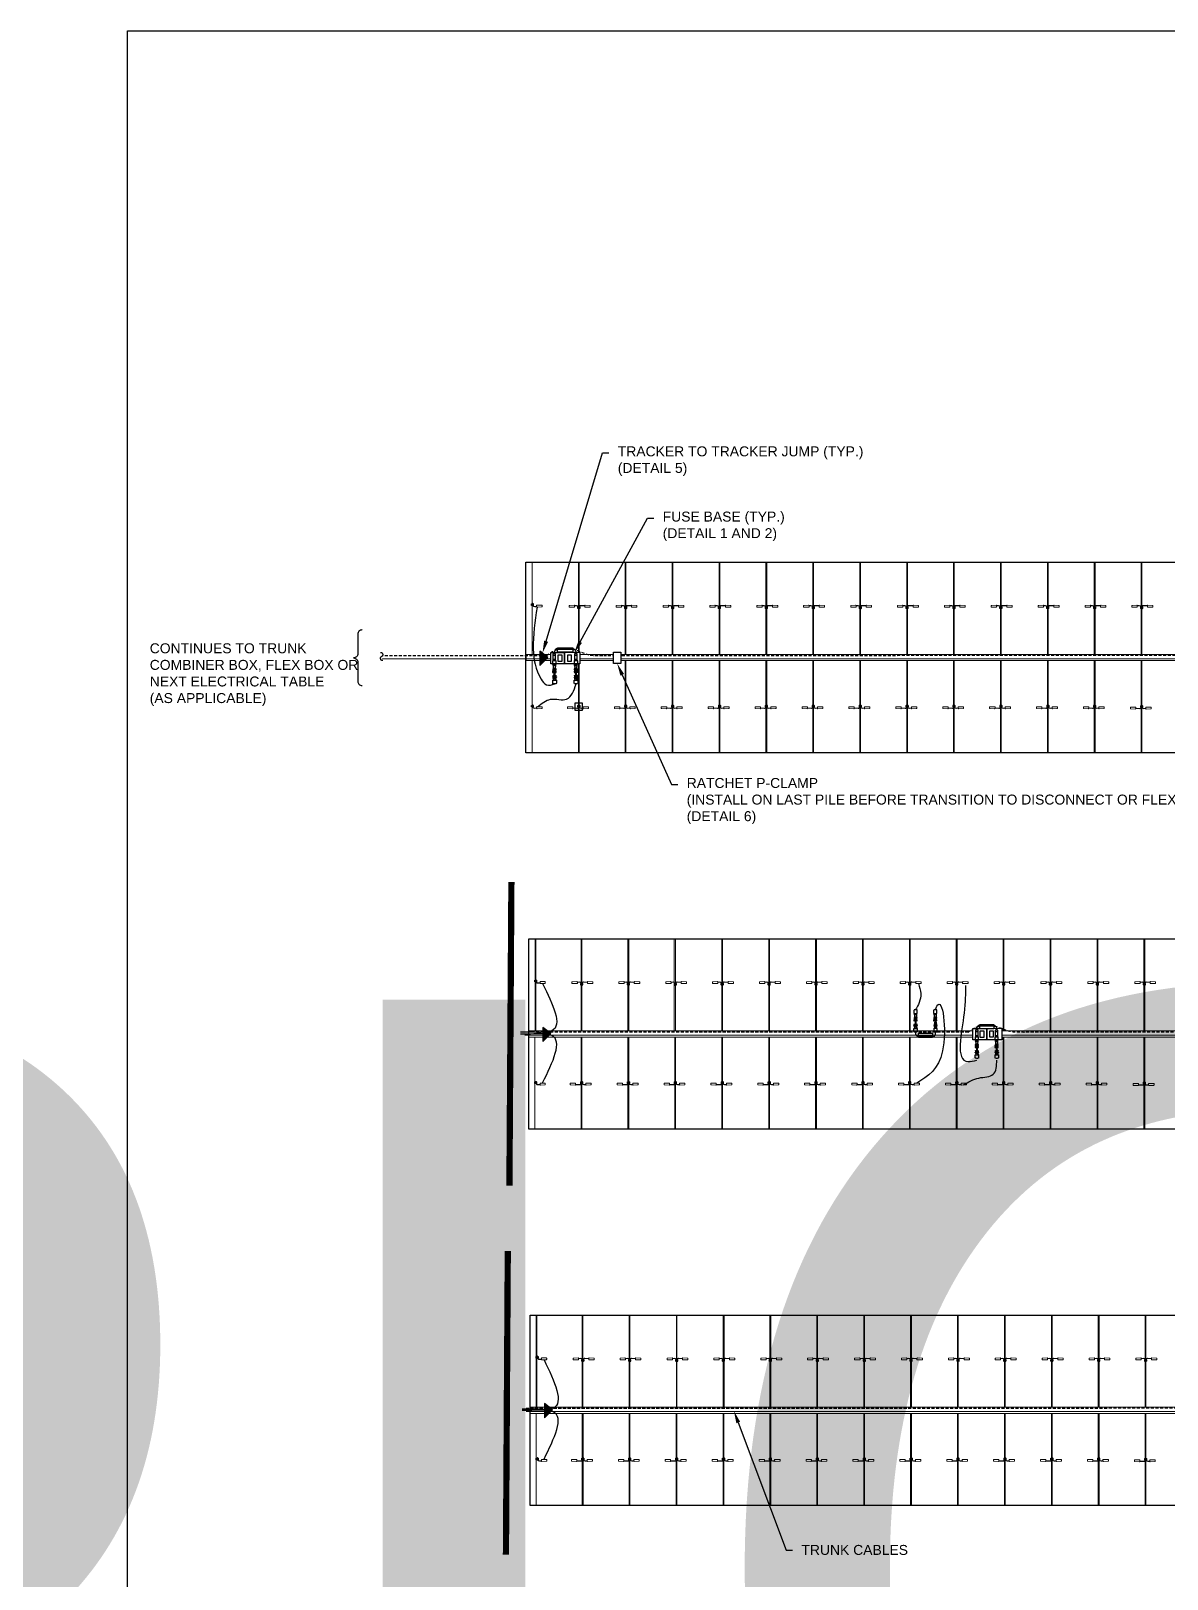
# Model space of a CAD drawing. Header units: feet. Extents: x -327 to 55127, y -297 to 4121.
# Drawn here: x 1.4 to 92.7, y 70.6 to 194.9 of the extents above; entities that cross this region are included whole.
import ezdxf
from ezdxf import colors
from ezdxf.entities.mleader import LeaderData, LeaderLine
from ezdxf.enums import TextEntityAlignment as Align
from ezdxf.math import Vec2, Vec3

# ---------------------------------------------------------------- set-up
doc = ezdxf.new("R2018")
doc.units = ezdxf.units.FT
doc.header["$MEASUREMENT"] = 0
doc.set_wipeout_variables(frame=1)
for name, pattern in [('ACAD-x100644055pbs01-civil$0${ Chain Double-Dash }', [0]), ('HIDDEN', [0.375, 0.25, -0.125]), ('PHANTOM', [2.5, 1.25, -0.25, 0.25, -0.25, 0.25, -0.25])]:
    doc.linetypes.add(name, pattern=pattern)
for name, color, linetype in [('@2x40.5 Tracker LR5', 5, 'Continuous'), ('E-CABL-HARN', 6, 'HIDDEN'), ('E-CABL-HARN-NEG', 3, 'Continuous'), ('E-EQPM-HRDW', 16, 'Continuous'), ('E-HARN-COMP', 8, 'Continuous'), ('E-TRNK-CABL-NEG', 6, 'HIDDEN'), ('E-TRUNK-CABLE-POS', 6, 'HIDDEN'), ('G-ANNO-TEXT', 1, 'Continuous'), ('G-MATC-LINE', 6, 'PHANTOM'), ('G-TEXT', 7, 'Continuous'), ('PDF_Ediciones', 1, 'Continuous'), ('XREF', 7, 'Continuous')]:
    doc.layers.add(name, color=color, linetype=linetype)
doc.layers.add('E-MODULE', color=253, linetype='Continuous', lineweight=0)
doc.layers.add('E-TRACER-EQMPT', color=252, linetype='Continuous', lineweight=0)
doc.styles.add('NEI-A', font='arial.ttf')
doc.styles.get("Standard").update_dxf_attribs({"font": 'arial.ttf'})

# ---------------------------------------------------------------- blocks, each defined once
blk = doc.blocks.new('CLIP')
blk.add_lwpolyline([(-0.09, 0.1), (0.05, 0.1), (0.05, -0.02), (-0.09, -0.02)], close=True)
at = {"layer": 'PDF_Ediciones', "lineweight": 0}
for points in [[(-0.9, -0.15, -0.414213), (-0.93, -0.12), (-0.93, -0.04, -0.414213), (-0.89, 0), (-0.53, 0, -0.414213), (-0.5, -0.04), (-0.5, -0.12, -0.414213), (-0.53, -0.17), (-0.9, -0.15)], [(0.71, -0.15, 0.414213), (0.75, -0.12), (0.75, -0.04, 0.414213), (0.72, 0), (0.35, 0, 0.414213), (0.32, -0.04), (0.32, -0.12, 0.414213), (0.35, -0.17), (0.71, -0.15)]]:
    blk.add_lwpolyline(points, format="xyb", dxfattribs=at)
at = {"layer": 'XREF', "flags": 128}
blk.add_lwpolyline([(-0.51, -0.1), (-0.18, -0.12, 0.486695), (-0.07, -0.03), (-0.07, 0.11, -0.78238), (0.02, 0.12), (0.02, -0.03, 0.37874), (0.16, -0.11), (0.33, -0.1)], format="xyb", dxfattribs=at)
blk = doc.blocks.new('Injected piece wire support')
h = blk.add_hatch(color=256)
h.dxf.hatch_style = 1
h.paths.add_polyline_path([(0, 0.57), (0, -0.57), (0.64, 0.07)])
at = {"layer": 'E-EQPM-HRDW', "flags": 128}
blk.add_lwpolyline([(0.64, 0.07), (0, 0.57), (0, -0.57)], close=True, dxfattribs=at)
blk = doc.blocks.new('end break')
at = {"color": 0}
for centre, major_axis in [((0.016, 0.06), (-0.0162, -0.0604)), ((-0.016, -0.06), (0.0162, 0.0604))]:
    blk.add_ellipse(centre, major_axis=major_axis, ratio=0.75, start_param=3.141593, end_param=6.283185, dxfattribs=at)
blk = doc.blocks.new('A$C2C7A52CE')
at = {"layer": 'E-HARN-COMP'}
for p, q in [((-0.496, 0.086, 0.079), (-0.494, 0.085, 0.079)), ((-0.496, -0.086, 0.079), (-0.494, -0.085, 0.079))]:
    blk.add_line(p, q, dxfattribs=at)
for points, elevation in [([(-0.634, -0.1), (-0.636, -0.098), (-0.636, 0.098), (-0.634, 0.1), (-0.576, 0.1), (-0.573, 0.097), (-0.573, -0.097), (-0.576, -0.1), (-0.634, -0.1)], -0.033), ([(-0.634, 0.031), (-0.629, 0.031), (-0.629, 0.022), (-0.598, 0.022)], 0.079), ([(-0.573, 0.062), (-0.571, 0.06), (-0.515, 0.06), (-0.512, 0.062)], 0.015), ([(-0.509, -0.1), (-0.512, -0.097), (-0.512, 0.097), (-0.509, 0.1), (-0.496, 0.1), (-0.496, -0.1), (-0.509, -0.1)], -0.033), ([(-0.493, 0.097), (-0.493, 0.093), (-0.491, 0.089), (-0.389, 0.062), (-0.284, 0.075), (-0.281, 0.078), (-0.27, 0.078), (-0.27, -0.078), (-0.281, -0.078), (-0.284, -0.075), (-0.389, -0.062), (-0.491, -0.089), (-0.493, -0.097), (-0.493, 0.097)], -0.033), ([(-0.27, -0.078), (-0.267, -0.075), (-0.267, 0.075), (-0.27, 0.078)], -0.033), ([(-0.267, 0.069), (-0.263, 0.065), (-0.246, 0.065), (-0.246, 0.072), (-0.237, 0.072), (-0.237, 0.065), (-0.222, 0.065), (-0.218, 0.072), (-0.216, 0.072), (-0.212, 0.065), (-0.209, 0.065), (-0.204, 0.072), (-0.203, 0.072)], 0.079), ([(-0.003, -0.087), (-0.006, -0.091), (-0.033, -0.1), (-0.141, -0.1), (-0.198, -0.098), (-0.203, -0.095), (-0.203, 0.094), (-0.198, 0.098), (-0.141, 0.1), (-0.034, 0.1), (-0.006, 0.09), (-0.003, 0.087), (0, 0.059), (0, 0.002), (-0.002, -0.07), (-0.003, -0.087)], -0.024), ([(-0.634, -0.031), (-0.629, -0.031), (-0.629, -0.022), (-0.598, -0.022)], 0.079), ([(-0.573, -0.063), (-0.571, -0.06), (-0.515, -0.06), (-0.512, -0.063)], 0.015), ([(-0.267, -0.069), (-0.263, -0.065), (-0.246, -0.065), (-0.246, -0.072), (-0.237, -0.072), (-0.237, -0.065), (-0.229, -0.065), (-0.225, -0.073), (-0.223, -0.073), (-0.218, -0.065), (-0.215, -0.065), (-0.211, -0.073), (-0.209, -0.073), (-0.205, -0.065), (-0.203, -0.065)], -0.039)]:
    blk.add_lwpolyline(points, dxfattribs=dict(at, elevation=elevation))
for points in [[(-0.59, 0.018), (-0.426, 0.018)], [(-0.426, 0.018), (-0.426, -0.018)], [(-0.59, -0.018), (-0.426, -0.018)]]:
    blk.add_lwpolyline(points, dxfattribs=at)
blk = doc.blocks.new('A$C084F4888')
at = {"layer": 'E-HARN-COMP'}
for p, q in [((0.523, 0.021, 0.006), (0.415, 0.021, 0.006)), ((0.54, 0.017, 0.006), (0.568, 0.017, 0.006)), ((0.523, -0.021, 0.006), (0.415, -0.021, 0.006)), ((0.54, -0.017, 0.006), (0.568, -0.017, 0.006))]:
    blk.add_line(p, q, dxfattribs=at)
for points, elevation in [([(0.196, -0.096), (0.2, -0.092), (0.2, 0.092), (0.196, 0.097), (0.034, 0.098), (0.006, 0.089), (0.003, 0.086), (0.001, 0.071), (0, 0.031), (0, -0.01), (0.001, -0.072), (0.003, -0.086), (0.033, -0.098), (0.196, -0.096)], -0.011), ([(0.2, 0.068), (0.202, 0.064), (0.203, 0.062), (0.203, 0.056), (0.204, 0.056), (0.205, 0.062), (0.205, 0.064), (0.209, 0.072), (0.212, 0.072), (0.216, 0.064), (0.217, 0.056), (0.22, 0.056)], 0.053), ([(0.275, 0.077), (0.275, -0.077), (0.277, -0.074), (0.277, -0.063), (0.282, -0.059), (0.294, -0.059), (0.314, -0.052), (0.322, -0.052), (0.326, -0.054), (0.351, -0.097), (0.353, -0.098), (0.353, 0.098), (0.35, 0.096), (0.326, 0.054), (0.322, 0.052), (0.314, 0.052), (0.294, 0.059), (0.282, 0.059), (0.277, 0.063), (0.277, 0.074), (0.275, 0.077)], 0), ([(0.353, 0.086), (0.366, 0.086)], 0.004), ([(0.466, 0.063), (0.466, 0.065), (0.457, 0.073), (0.45, 0.076), (0.431, 0.076), (0.433, 0.07), (0.373, 0.07), (0.369, 0.075), (0.369, 0.096), (0.366, 0.098), (0.366, -0.098), (0.369, -0.096), (0.369, -0.075), (0.373, -0.07), (0.433, -0.07), (0.431, -0.076), (0.45, -0.076), (0.457, -0.073), (0.466, -0.065), (0.466, -0.063), (0.464, -0.062), (0.373, -0.059), (0.369, -0.055), (0.369, -0.044), (0.371, -0.042), (0.371, 0.042), (0.369, 0.044), (0.369, 0.055), (0.373, 0.059)], 0.027), ([(0.373, 0.059), (0.464, 0.062), (0.466, 0.063)], 0.027), ([(0.2, -0.067), (0.203, -0.072), (0.205, -0.072), (0.209, -0.064), (0.212, -0.064), (0.216, -0.072), (0.218, -0.072), (0.223, -0.064), (0.223, -0.062)], 0.006), ([(0.353, -0.086), (0.366, -0.086)], 0.004)]:
    blk.add_lwpolyline(points, dxfattribs=dict(at, elevation=elevation))
for points in [[(0.266, 0.077), (0.264, 0.074), (0.264, 0.067), (0.259, 0.062), (0.252, 0.062), (0.252, 0.064), (0.227, 0.064), (0.227, 0.062), (0.226, 0.062), (0.222, 0.062), (0.22, 0.06), (0.22, 0.05), (0.221, 0.047), (0.223, 0.045), (0.226, 0.044), (0.26, 0.044), (0.263, 0.045), (0.264, 0.048), (0.264, 0.067)], [(0.371, 0.037), (0.38, 0.037)], [(0.38, -0.042), (0.38, 0.042), (0.381, 0.041), (0.381, -0.041), (0.38, -0.042)], [(0.382, 0.035), (0.385, 0.034), (0.385, -0.034), (0.382, -0.035), (0.382, 0.035), (0.381, 0.039)], [(0.385, 0.029), (0.392, 0.029)], [(0.397, 0.039), (0.396, 0.035), (0.392, 0.034), (0.392, -0.034), (0.396, -0.035), (0.396, 0.035)], [(0.398, 0.042), (0.397, 0.041), (0.397, -0.041), (0.398, -0.042), (0.398, 0.042)], [(0.398, 0.037), (0.403, 0.037)], [(0.403, 0.042), (0.406, 0.041), (0.41, 0.038), (0.41, 0.034), (0.414, 0.032), (0.573, 0.032), (0.574, 0.031), (0.575, 0.024), (0.575, -0.024), (0.575, -0.03), (0.573, -0.032), (0.414, -0.032), (0.41, -0.038), (0.406, -0.041), (0.405, -0.042), (0.403, -0.042), (0.403, 0.042)], [(0.537, 0.024), (0.538, 0.022), (0.538, -0.022), (0.537, -0.024), (0.537, 0.024)], [(0.575, 0.024), (0.57, 0.019), (0.57, -0.019), (0.575, -0.024)], [(0.266, -0.077), (0.264, -0.074), (0.264, -0.067), (0.259, -0.062), (0.252, -0.062), (0.252, -0.064), (0.227, -0.064), (0.227, -0.062), (0.226, -0.062), (0.222, -0.062), (0.22, -0.06), (0.22, -0.05), (0.221, -0.047), (0.223, -0.045), (0.226, -0.044), (0.26, -0.044), (0.263, -0.045), (0.264, -0.048), (0.264, -0.067)], [(0.371, -0.037), (0.38, -0.037)], [(0.381, -0.039), (0.382, -0.035)], [(0.385, -0.029), (0.392, -0.029)], [(0.396, -0.035), (0.397, -0.039)], [(0.398, -0.037), (0.403, -0.037)]]:
    blk.add_lwpolyline(points, dxfattribs=at)
at = {"layer": 'E-HARN-COMP', "elevation": 0.063}
blk.add_lwpolyline([(0.351, 0.024), (0.299, 0.024), (0.299, -0.024), (0.351, -0.024)], close=True, dxfattribs=at)
at = {"layer": 'E-HARN-COMP'}
blk.add_circle((0.318, 0, 0.052), 0.0136, dxfattribs=at)
blk = doc.blocks.new('drop')
at = {"layer": 'E-HARN-COMP'}
blk.add_line((-0.9, 0.35), (0.9, 0.35), dxfattribs=at)
for points in [[(-0.9, 0.41, 0.38464), (-1.28, 0.11), (-1.28, -0.18)], [(0.89, 0.41, -0.38464), (1.27, 0.11), (1.27, -0.18)]]:
    blk.add_lwpolyline(points, format="xyb", dxfattribs=at)
blk.add_lwpolyline([(-0.9, 0.54), (0.9, 0.54), (0.9, 0), (-0.9, 0)], close=True, dxfattribs=at)
blk = doc.blocks.new('Fuse Base')
blk.add_wipeout([(-1.12, 0.46), (1.21, 0.47), (1.21, -0.46), (-1.12, -0.46)])
at = {"layer": 'E-HARN-COMP'}
for points in [[(-1.12, 0.46), (0, 0.46), (0, -0.46), (-1.12, -0.46)], [(-0.52, 0.27), (-0.23, 0.27), (-0.23, -0.27), (-0.52, -0.27)], [(0, 0.46), (1.21, 0.47), (1.21, -0.46), (0, -0.46)], [(0.25, 0.26), (0.51, 0.26), (0.51, -0.26), (0.25, -0.26)]]:
    blk.add_lwpolyline(points, close=True, dxfattribs=at)
blk = doc.blocks.new('E-100-18')
for points in [[(-0.0625, -0.15625), (0.0625, -0.15625), (0.0625, 0.15625), (-0.0625, 0.15625), (-0.0625, -0.15625)], [(-0.0625, 0.09375), (0.0625, 0.09375)], [(-0.0625, -0.09375), (0.0625, -0.09375)]]:
    blk.add_lwpolyline(points)
blk = doc.blocks.new('RACHET CLAMP')
blk.add_wipeout([(-0.29, 0.92), (0.29, 0.92), (0.29, 0), (-0.29, 0)])
at = {"layer": 'E-HARN-COMP'}
blk.add_lwpolyline([(-0.29, 0.92), (0.29, 0.92), (0.29, 0), (-0.29, 0)], close=True, dxfattribs=at)
blk = doc.blocks.new('sub-title')
at = {"color": 153, "lineweight": 30, "flags": 106}
blk.add_attdef('SUB_TITLE', text='', height=0.1875, dxfattribs=at).set_placement((0, 0.1875), align=Align.MIDDLE_CENTER)
blk = doc.blocks.new('*U27')
at = {"layer": 'Defpoints'}
blk.add_lwpolyline([(0, 23.011), (26.909, 23.011), (26.909, 0), (0, 0)], close=True, dxfattribs=at)

msp = doc.modelspace()

# ---------------------------------------------------------------- linework, layer by layer
for points in [[(41.64, 148.92), (41.78, 148.92), (41.78, 148.8), (41.64, 148.8)], [(41.64, 148.92), (41.78, 148.92), (41.78, 148.8), (41.64, 148.8)], [(41.64, 140.76), (41.78, 140.76), (41.78, 140.64), (41.64, 140.64)], [(41.64, 140.76), (41.78, 140.76), (41.78, 140.64), (41.64, 140.64)], [(41.91, 118.68), (42.04, 118.68), (42.04, 118.56), (41.91, 118.56)], [(41.91, 118.68), (42.04, 118.68), (42.04, 118.56), (41.91, 118.56)], [(41.91, 110.52), (42.04, 110.52), (42.04, 110.4), (41.91, 110.4)], [(41.91, 110.52), (42.04, 110.52), (42.04, 110.4), (41.91, 110.4)], [(42.02, 88.45), (42.16, 88.45), (42.16, 88.33), (42.02, 88.33)], [(42.02, 88.45), (42.16, 88.45), (42.16, 88.33), (42.02, 88.33)], [(42.02, 80.29), (42.16, 80.29), (42.16, 80.17), (42.02, 80.17)], [(42.02, 80.29), (42.16, 80.29), (42.16, 80.17), (42.02, 80.17)]]:
    msp.add_lwpolyline(points, close=True)
at = {"layer": '@2x40.5 Tracker LR5'}
for points in [[(213.42, 152.26), (213.42, 136.96), (41.19, 136.96), (41.19, 152.26)], [(213.64, 122.02), (213.64, 106.72), (41.41, 106.72), (41.41, 122.02)], [(213.76, 91.78), (213.76, 76.49), (41.53, 76.49), (41.53, 91.78)]]:
    msp.add_lwpolyline(points, close=True, dxfattribs=at)
at = {"layer": 'E-CABL-HARN-NEG'}
for points in [[(42.08, 148.65), (41.78, 145.29, 0.07), (42.4, 142.87, 0.11), (42.84, 142.41, 0.15), (43.51, 142.5, -0.04)], [(42.53, 118.42), (43.26, 114.63), (41.83, 114.5), (40.76, 114.52)], [(42.53, 110.44), (43.26, 114.24), (41.83, 114.37), (40.76, 114.35)], [(42.64, 88.19), (43.36, 84.31), (41.94, 84.22), (40.88, 84.22)], [(42.64, 80.21), (43.38, 84.01), (41.95, 84.14), (40.88, 84.11)]]:
    msp.add_spline(points, degree=3, dxfattribs=at)
for points, end_tangent in [([(42.13, 140.66), (43.17, 141.25, 0.11), (44.46, 141.27, 0.11), (45.22, 142.49, -0.09)], (0.009936, 0.999951)), ([(72.73, 118.42), (72.93, 117.61), (72.8, 116.9, 0.01), (72.51, 116.3, -0.04)], (0.55098, -0.834518)), ([(76.51, 118.27), (76.41, 116.04, -0.01), (76.73, 112.15, -0.03), (77.44, 112.27, -0.04)], (0.15531, 0.987866)), ([(74.09, 116.3, -0.01), (74.22, 116.6, 0.05), (74.68, 113, 0.06), (72.6, 110.42)], (-0.057691, -0.998335)), ([(76.37, 110.28), (77.59, 110.83, -0.03), (78.75, 111.13, -0.07), (79.04, 112.27, -0.08)], (-0.031277, 0.999511))]:
    msp.add_spline(points, degree=3, dxfattribs=dict(at, end_tangent=end_tangent))
at = {"layer": 'E-MODULE'}
for points in [[(41.69, 152.26), (41.69, 144.85), (45.4, 144.85), (45.4, 152.26), (41.69, 152.26)], [(41.7, 152.26), (41.7, 144.85), (60.48, 144.85), (60.48, 152.26), (41.7, 152.26)], [(45.46, 152.26), (45.46, 144.85), (49.17, 144.85), (49.17, 152.26), (45.46, 152.26)], [(49.23, 152.26), (49.23, 144.85), (52.94, 144.85), (52.94, 152.26), (49.23, 152.26)], [(53, 152.26), (53, 144.85), (56.71, 144.85), (56.71, 152.26), (53, 152.26)], [(56.77, 152.26), (56.77, 144.85), (60.48, 144.85), (60.48, 152.26), (56.77, 152.26)], [(60.54, 152.26), (60.54, 144.85), (64.25, 144.85), (64.25, 152.26), (60.54, 152.26)], [(64.31, 152.26), (64.31, 144.85), (68.02, 144.85), (68.02, 152.26), (64.31, 152.26)], [(68.08, 152.26), (68.08, 144.85), (71.79, 144.85), (71.79, 152.26), (68.08, 152.26)], [(71.85, 152.26), (71.85, 144.85), (75.56, 144.85), (75.56, 152.26), (71.85, 152.26)], [(75.62, 152.26), (75.62, 144.85), (79.33, 144.85), (79.33, 152.26), (75.62, 152.26)], [(79.39, 152.26), (79.39, 144.85), (83.1, 144.85), (83.1, 152.26), (79.39, 152.26)], [(83.16, 152.26), (83.16, 144.85), (86.87, 144.85), (86.87, 152.26), (83.16, 152.26)], [(86.93, 152.26), (86.93, 144.85), (90.64, 144.85), (90.64, 152.26), (86.93, 152.26)], [(90.7, 152.26), (90.7, 144.85), (94.41, 144.85), (94.41, 152.26), (90.7, 152.26)], [(41.69, 144.36), (41.69, 136.96), (45.4, 136.96), (45.4, 144.36), (41.69, 144.36)], [(45.46, 144.36), (45.46, 136.96), (49.17, 136.96), (49.17, 144.36), (45.46, 144.36)], [(49.23, 144.36), (49.23, 136.96), (52.94, 136.96), (52.94, 144.36), (49.23, 144.36)], [(53, 144.36), (53, 136.96), (56.71, 136.96), (56.71, 144.36), (53, 144.36)], [(56.77, 144.36), (56.77, 136.96), (60.48, 136.96), (60.48, 144.36), (56.77, 144.36)], [(60.54, 144.36), (60.54, 136.96), (64.25, 136.96), (64.25, 144.36), (60.54, 144.36)], [(64.31, 144.36), (64.31, 136.96), (68.02, 136.96), (68.02, 144.36), (64.31, 144.36)], [(68.08, 144.36), (68.08, 136.96), (71.79, 136.96), (71.79, 144.36), (68.08, 144.36)], [(71.85, 144.36), (71.85, 136.96), (75.56, 136.96), (75.56, 144.36), (71.85, 144.36)], [(75.62, 144.36), (75.62, 136.96), (79.33, 136.96), (79.33, 144.36), (75.62, 144.36)], [(79.39, 144.36), (79.39, 136.96), (83.1, 136.96), (83.1, 144.36), (79.39, 144.36)], [(83.16, 144.36), (83.16, 136.96), (86.87, 136.96), (86.87, 144.36), (83.16, 144.36)], [(86.93, 144.36), (86.93, 136.96), (90.64, 136.96), (90.64, 144.36), (86.93, 144.36)], [(90.7, 144.36), (90.7, 136.96), (94.41, 136.96), (94.41, 144.36), (90.7, 144.36)], [(41.92, 122.02), (41.92, 114.61), (60.7, 114.61), (60.7, 122.02), (41.92, 122.02)], [(41.97, 122.02), (41.97, 114.61), (45.62, 114.61), (45.62, 122.02), (41.97, 122.02)], [(45.69, 122.02), (45.69, 114.61), (49.39, 114.61), (49.39, 122.02), (45.68, 122.02)], [(49.45, 122.02), (49.45, 114.61), (53.11, 114.61), (53.11, 122.02), (49.45, 122.02)], [(53.22, 122.02), (53.22, 114.61), (56.93, 114.61), (56.93, 122.02), (53.22, 122.02)], [(56.99, 122.02), (56.99, 114.61), (60.7, 114.61), (60.7, 122.02), (56.99, 122.02)], [(60.76, 122.02), (60.76, 114.61), (64.47, 114.61), (64.47, 122.02), (60.76, 122.02)], [(64.53, 122.02), (64.53, 114.61), (68.24, 114.61), (68.24, 122.02), (64.53, 122.02)], [(68.3, 122.02), (68.3, 114.61), (72.01, 114.61), (72.01, 122.02), (68.3, 122.02)], [(72.07, 122.02), (72.07, 114.61), (75.78, 114.61), (75.78, 122.02), (72.07, 122.02)], [(75.84, 122.02), (75.84, 114.61), (79.55, 114.61), (79.55, 122.02), (75.84, 122.02)], [(79.61, 122.02), (79.61, 114.61), (83.32, 114.61), (83.32, 122.02), (79.61, 122.02)], [(83.38, 122.02), (83.38, 114.61), (87.09, 114.61), (87.09, 122.02), (83.38, 122.02)], [(87.15, 122.02), (87.15, 114.61), (90.86, 114.61), (90.86, 122.02), (87.15, 122.02)], [(90.92, 122.02), (90.92, 114.61), (94.63, 114.61), (94.63, 122.02), (90.92, 122.02)], [(41.91, 114.12), (41.91, 106.72), (45.62, 106.72), (45.62, 114.12), (41.91, 114.12)], [(45.68, 114.12), (45.68, 106.72), (49.39, 106.72), (49.39, 114.12), (45.68, 114.12)], [(49.45, 114.12), (49.45, 106.72), (53.16, 106.72), (53.16, 114.12), (49.45, 114.12)], [(53.22, 114.12), (53.22, 106.72), (56.93, 106.72), (56.93, 114.12), (53.22, 114.12)], [(56.99, 114.12), (56.99, 106.72), (60.7, 106.72), (60.7, 114.12), (56.99, 114.12)], [(60.76, 114.12), (60.76, 106.72), (64.47, 106.72), (64.47, 114.12), (60.76, 114.12)], [(64.53, 114.12), (64.53, 106.72), (68.24, 106.72), (68.24, 114.12), (64.53, 114.12)], [(68.3, 114.12), (68.3, 106.72), (72.01, 106.72), (72.01, 114.12), (68.3, 114.12)], [(72.07, 114.12), (72.07, 106.72), (75.78, 106.72), (75.78, 114.12), (72.07, 114.12)], [(75.84, 114.12), (75.84, 106.72), (79.55, 106.72), (79.55, 114.12), (75.84, 114.12)], [(79.61, 114.12), (79.61, 106.72), (83.32, 106.72), (83.32, 114.12), (79.61, 114.12)], [(83.38, 114.12), (83.38, 106.72), (87.09, 106.72), (87.09, 114.12), (83.38, 114.12)], [(87.15, 114.12), (87.15, 106.72), (90.86, 106.72), (90.86, 114.12), (87.15, 114.12)], [(90.92, 114.12), (90.92, 106.72), (94.63, 106.72), (94.63, 114.12), (90.92, 114.12)], [(42.02, 91.78), (42.02, 84.38), (60.8, 84.38), (60.8, 91.78), (42.02, 91.78)], [(42.07, 91.78), (42.07, 84.38), (45.72, 84.37), (45.72, 91.77), (42.07, 91.78)], [(45.76, 91.78), (45.76, 84.38), (49.49, 84.38), (49.49, 91.78), (45.84, 91.78)], [(49.53, 91.78), (49.53, 84.38), (53.28, 84.38), (53.28, 91.78), (49.61, 91.78)], [(53.32, 91.77), (53.32, 84.37), (57.05, 84.38), (57.05, 91.78), (53.34, 91.78)], [(57.11, 91.78), (57.11, 84.38), (60.82, 84.38), (60.82, 91.78), (57.11, 91.78)], [(60.86, 91.78), (60.86, 84.38), (64.57, 84.38), (64.57, 91.78), (60.86, 91.78)], [(64.63, 91.78), (64.63, 84.38), (68.34, 84.38), (68.34, 91.78), (64.63, 91.78)], [(68.4, 91.78), (68.4, 84.38), (72.11, 84.38), (72.11, 91.78), (68.4, 91.78)], [(72.17, 91.78), (72.17, 84.38), (75.88, 84.38), (75.88, 91.78), (72.17, 91.78)], [(75.94, 91.78), (75.94, 84.38), (79.65, 84.38), (79.65, 91.78), (75.94, 91.78)], [(79.71, 91.78), (79.71, 84.38), (83.42, 84.38), (83.42, 91.78), (79.71, 91.78)], [(83.48, 91.78), (83.48, 84.38), (87.19, 84.38), (87.19, 91.78), (83.48, 91.78)], [(87.25, 91.78), (87.25, 84.38), (90.96, 84.38), (90.96, 91.78), (87.25, 91.78)], [(91.02, 91.78), (91.02, 84.38), (94.73, 84.38), (94.73, 91.78), (91.02, 91.78)], [(42.01, 83.89), (42.01, 76.49), (45.72, 76.49), (45.72, 83.89), (42.01, 83.89)], [(45.78, 83.89), (45.78, 76.49), (49.49, 76.49), (49.49, 83.89), (45.78, 83.89)], [(49.55, 83.89), (49.55, 76.49), (53.26, 76.49), (53.26, 83.89), (49.55, 83.89)], [(53.32, 83.89), (53.32, 76.49), (57.03, 76.49), (57.03, 83.89), (53.32, 83.89)], [(57.09, 83.89), (57.09, 76.49), (60.8, 76.49), (60.8, 83.89), (57.09, 83.89)], [(60.86, 83.89), (60.86, 76.49), (64.57, 76.49), (64.57, 83.89), (60.86, 83.89)], [(64.63, 83.89), (64.63, 76.49), (68.34, 76.49), (68.34, 83.89), (64.63, 83.89)], [(68.4, 83.89), (68.4, 76.49), (72.11, 76.49), (72.11, 83.89), (68.4, 83.89)], [(72.17, 83.89), (72.17, 76.49), (75.88, 76.49), (75.88, 83.89), (72.17, 83.89)], [(75.94, 83.89), (75.94, 76.49), (79.65, 76.49), (79.65, 83.89), (75.94, 83.89)], [(79.71, 83.89), (79.71, 76.49), (83.42, 76.49), (83.42, 83.89), (79.71, 83.89)], [(83.48, 83.89), (83.48, 76.49), (87.19, 76.49), (87.19, 83.89), (83.48, 83.89)], [(87.25, 83.89), (87.25, 76.49), (90.96, 76.49), (90.96, 83.89), (87.25, 83.89)], [(91.02, 83.89), (91.02, 76.49), (94.73, 76.49), (94.73, 83.89), (91.02, 83.89)]]:
    msp.add_lwpolyline(points, dxfattribs=at)
at = {"layer": 'E-TRACER-EQMPT'}
for points in [[(213.42, 144.85), (41.21, 144.85), (41.21, 144.36), (213.42, 144.36)], [(129.65, 114.61), (41.43, 114.61), (41.43, 114.12), (129.65, 114.12)], [(128.63, 84.38), (41.53, 84.38), (41.53, 83.89), (128.63, 83.89)]]:
    msp.add_lwpolyline(points, dxfattribs=at)
at = {"layer": 'E-TRNK-CABL-NEG', "linetype": 'ACAD-x100644055pbs01-civil$0${ Chain Double-Dash }'}
for p, q in [((213.42, 144.42), (29.66, 144.5, -0.1)), ((213.65, 114.18), (41.11, 114.26, -0.1)), ((213.75, 83.95), (41.21, 84.03, -0.1))]:
    msp.add_line(p, q, dxfattribs=at)
at = {"layer": 'E-TRUNK-CABLE-POS'}
for p, q in [((42.85, 144.75, -0.09), (29.66, 144.75, -0.1)), ((145.9, 144.78, -0.04), (47.45, 144.75, -0.09)), ((76.75, 114.52, -0.08), (41.11, 114.51, -0.1)), ((176.5, 114.55, -0.02), (81.23, 114.52, -0.08)), ((107.04, 84.3, -0.06), (41.21, 84.28, -0.1))]:
    msp.add_line(p, q, dxfattribs=at)
at = {"layer": 'G-MATC-LINE', "const_width": 0.5}
for points in [[(39.86, 102.19), (40.02, 126.58)], [(39.58, 72.55), (39.73, 96.94)]]:
    msp.add_lwpolyline(points, dxfattribs=at)
at = {"layer": 'G-TEXT', "elevation": 0.09, "flags": 128}
msp.add_lwpolyline([(28.02, 146.82), (28.01, 146.82, 0.414214), (27.67, 146.48), (27.67, 144.91, -0.414214), (27.34, 144.57), (27.33, 144.57), (27.34, 144.57, -0.414214), (27.67, 144.23), (27.67, 142.7, 0.414214), (28.01, 142.36), (28.02, 142.36)], format="xyb", dxfattribs=at)
at = {"layer": 'PDF_Ediciones', "lineweight": 0}
for points in [[(42.44, 148.67, 0.414213), (42.48, 148.7), (42.48, 148.78, 0.414213), (42.44, 148.82), (42.08, 148.82, 0.414213), (42.05, 148.78), (42.05, 148.7, 0.414213), (42.08, 148.65), (42.44, 148.67)], [(42.44, 148.67, 0.414213), (42.48, 148.7), (42.48, 148.78, 0.414213), (42.44, 148.82), (42.08, 148.82, 0.414213), (42.05, 148.78), (42.05, 148.7, 0.414213), (42.08, 148.65), (42.44, 148.67)], [(42.44, 140.51, 0.414213), (42.48, 140.54), (42.48, 140.62, 0.414213), (42.44, 140.66), (42.08, 140.66, 0.414213), (42.05, 140.62), (42.05, 140.54, 0.414213), (42.08, 140.49), (42.44, 140.51)], [(42.44, 140.51, 0.414213), (42.48, 140.54), (42.48, 140.62, 0.414213), (42.44, 140.66), (42.08, 140.66, 0.414213), (42.05, 140.62), (42.05, 140.54, 0.414213), (42.08, 140.49), (42.44, 140.51)], [(42.7, 118.43, 0.414213), (42.74, 118.46), (42.74, 118.54, 0.414213), (42.71, 118.58), (42.35, 118.58, 0.414213), (42.32, 118.54), (42.32, 118.46, 0.414213), (42.35, 118.41), (42.7, 118.43)], [(42.7, 118.43, 0.414213), (42.74, 118.46), (42.74, 118.54, 0.414213), (42.71, 118.58), (42.35, 118.58, 0.414213), (42.32, 118.54), (42.32, 118.46, 0.414213), (42.35, 118.41), (42.7, 118.43)], [(42.7, 110.27, 0.414213), (42.74, 110.3), (42.74, 110.38, 0.414213), (42.71, 110.42), (42.35, 110.42, 0.414213), (42.32, 110.38), (42.32, 110.3, 0.414213), (42.35, 110.25), (42.7, 110.27)], [(42.7, 110.27, 0.414213), (42.74, 110.3), (42.74, 110.38, 0.414213), (42.71, 110.42), (42.35, 110.42, 0.414213), (42.32, 110.38), (42.32, 110.3, 0.414213), (42.35, 110.25), (42.7, 110.27)], [(42.82, 88.2, 0.414213), (42.86, 88.23), (42.86, 88.31, 0.414213), (42.83, 88.35), (42.47, 88.35, 0.414213), (42.44, 88.31), (42.44, 88.23, 0.414213), (42.47, 88.18), (42.82, 88.2)], [(42.82, 88.2, 0.414213), (42.86, 88.23), (42.86, 88.31, 0.414213), (42.83, 88.35), (42.47, 88.35, 0.414213), (42.44, 88.31), (42.44, 88.23, 0.414213), (42.47, 88.18), (42.82, 88.2)], [(42.82, 80.04, 0.414213), (42.86, 80.07), (42.86, 80.15, 0.414213), (42.83, 80.19), (42.47, 80.19, 0.414213), (42.44, 80.15), (42.44, 80.07, 0.414213), (42.47, 80.02), (42.82, 80.04)], [(42.82, 80.04, 0.414213), (42.86, 80.07), (42.86, 80.15, 0.414213), (42.83, 80.19), (42.47, 80.19, 0.414213), (42.44, 80.15), (42.44, 80.07, 0.414213), (42.47, 80.02), (42.82, 80.04)]]:
    msp.add_lwpolyline(points, format="xyb", dxfattribs=at)
at = {"layer": 'XREF', "flags": 128}
for points in [[(41.7, 148.97, -0.347123), (41.75, 148.94), (41.75, 148.79, 0.37874), (41.89, 148.71), (42.06, 148.72)], [(41.7, 148.97, -0.347123), (41.75, 148.94), (41.75, 148.79, 0.37874), (41.89, 148.71), (42.06, 148.72)], [(41.7, 140.81, -0.347123), (41.75, 140.78), (41.75, 140.63, 0.37874), (41.89, 140.55), (42.05, 140.56)], [(41.7, 140.81, -0.347123), (41.75, 140.78), (41.75, 140.63, 0.37874), (41.89, 140.55), (42.05, 140.56)], [(41.97, 118.73, -0.347123), (42.01, 118.7), (42.01, 118.55, 0.37874), (42.16, 118.47), (42.32, 118.48)], [(41.97, 118.73, -0.347123), (42.01, 118.7), (42.01, 118.55, 0.37874), (42.16, 118.47), (42.32, 118.48)], [(41.97, 110.57, -0.347123), (42.01, 110.54), (42.01, 110.39, 0.37874), (42.16, 110.31), (42.32, 110.32)], [(41.97, 110.57, -0.347123), (42.01, 110.54), (42.01, 110.39, 0.37874), (42.16, 110.31), (42.32, 110.32)], [(42.09, 88.5, -0.347123), (42.13, 88.47), (42.13, 88.32, 0.37874), (42.28, 88.24), (42.44, 88.25)], [(42.09, 88.5, -0.347123), (42.13, 88.47), (42.13, 88.32, 0.37874), (42.28, 88.24), (42.44, 88.25)], [(42.09, 80.34, -0.347123), (42.13, 80.31), (42.13, 80.16, 0.37874), (42.28, 80.08), (42.44, 80.09)], [(42.09, 80.34, -0.347123), (42.13, 80.31), (42.13, 80.16, 0.37874), (42.28, 80.08), (42.44, 80.09)]]:
    msp.add_lwpolyline(points, format="xyb", dxfattribs=at)
at = {"layer": 'XREF'}
msp.add_lwpolyline([(45.15, 140.97), (45.7, 140.97), (45.7, 140.36), (45.15, 140.36)], close=True, dxfattribs=at)

# ---------------------------------------------------------------- block references
at = {"layer": 'E-CABL-HARN', "color": 4, "linetype": 'Continuous', "xscale": -2.742658024916359, "yscale": 2.742658024916359, "zscale": 2.742658024916359}
msp.add_blockref('end break', (29.59, 144.69, 0.09), dxfattribs=at)
at = {"layer": 'E-CABL-HARN-NEG', "xscale": 0.625, "yscale": 0.625, "zscale": 0.625, "rotation": 180}
msp.add_blockref('drop', (73.31, 114.42), dxfattribs=at)
at = {"layer": 'E-HARN-COMP'}
for name, p, xscale, yscale, zscale, rotation in [('A$C084F4888', (43.49, 142.5, -0.03), -1.481035343229667, 1.481035343229667, 1.481035343229667, 270), ('A$C084F4888', (45.21, 142.49, -0.07), -1.481035343229667, 1.481035343229667, 1.481035343229667, 270), ('A$C2C7A52CE', (72.51, 116.3, -0.01), -1.371329021508951, 1.371329021508951, 1.371329021508951, 270), ('A$C2C7A52CE', (74.09, 116.3, -0.01), -1.371329021508951, 1.371329021508951, 1.371329021508951, 270), ('A$C084F4888', (72.51, 114.53), -1.371329021508951, 1.371329021508951, 1.371329021508951, 270), ('A$C084F4888', (74.11, 114.53), 1.371329021508951, 1.371329021508951, 1.371329021508951, 89.99999999999999), ('A$C084F4888', (77.44, 112.41, -0.03), -1.371329021508951, 1.371329021508951, 1.371329021508951, 270), ('A$C084F4888', (79.03, 112.41, -0.07), -1.371329021508951, 1.371329021508951, 1.371329021508951, 270)]:
    msp.add_blockref(name, p, dxfattribs=dict(at, xscale=xscale, yscale=yscale, zscale=zscale, rotation=rotation))
at = {"layer": 'XREF', "rotation": 180}
for p in [(45.42, 148.65), (49.18, 148.65), (52.96, 148.65), (56.72, 148.65), (60.5, 148.65), (64.26, 148.65), (68.04, 148.65), (71.8, 148.65), (75.57, 148.65), (79.34, 148.65), (83.11, 148.65), (86.88, 148.65), (90.65, 148.65), (45.64, 118.41), (49.4, 118.41), (53.17, 118.41), (56.94, 118.41), (60.71, 118.41), (64.48, 118.41), (68.25, 118.41), (72.02, 118.41), (75.79, 118.41), (79.56, 118.41), (83.33, 118.41), (87.1, 118.41), (90.87, 118.41), (45.74, 88.18), (49.5, 88.18), (53.28, 88.18), (57.04, 88.18), (60.82, 88.18), (64.58, 88.18), (68.36, 88.18), (72.12, 88.18), (75.9, 88.18), (79.66, 88.18), (83.44, 88.18), (87.2, 88.18), (90.97, 88.18)]:
    msp.add_blockref('CLIP', p, dxfattribs=at)
at = {"layer": 'XREF'}
for name, p in [('Injected piece wire support', (42.31, 144.55)), ('CLIP', (45.46, 140.66)), ('CLIP', (49.23, 140.66)), ('CLIP', (53, 140.66)), ('CLIP', (56.77, 140.66)), ('CLIP', (60.54, 140.66)), ('CLIP', (64.31, 140.66)), ('CLIP', (68.08, 140.66)), ('CLIP', (71.85, 140.66)), ('CLIP', (75.62, 140.66)), ('CLIP', (79.39, 140.66)), ('CLIP', (83.16, 140.66)), ('CLIP', (86.92, 140.66)), ('CLIP', (90.7, 140.63)), ('Injected piece wire support', (42.55, 114.33)), ('CLIP', (45.68, 110.42)), ('CLIP', (49.45, 110.42)), ('CLIP', (53.22, 110.42)), ('CLIP', (56.99, 110.42)), ('CLIP', (60.76, 110.42)), ('CLIP', (64.52, 110.42)), ('CLIP', (68.3, 110.42)), ('CLIP', (72.06, 110.42)), ('CLIP', (75.84, 110.42)), ('CLIP', (79.6, 110.42)), ('CLIP', (83.38, 110.42)), ('CLIP', (87.14, 110.42)), ('CLIP', (90.92, 110.39)), ('Injected piece wire support', (42.67, 84.1)), ('CLIP', (45.78, 80.19)), ('CLIP', (49.55, 80.19)), ('CLIP', (53.32, 80.19)), ('CLIP', (57.09, 80.19)), ('CLIP', (60.86, 80.19)), ('CLIP', (64.63, 80.19)), ('CLIP', (68.4, 80.19)), ('CLIP', (72.17, 80.19)), ('CLIP', (75.94, 80.19)), ('CLIP', (79.71, 80.19)), ('CLIP', (83.48, 80.19)), ('CLIP', (87.25, 80.19)), ('CLIP', (91.02, 80.16))]:
    msp.add_blockref(name, p, dxfattribs=at)

# ---------------------------------------------------------------- texts
at = {"layer": 'G-ANNO-TEXT', "insert": (10.95, 143.23, 0.09), "char_height": 0.8, "width": 16.8362, "attachment_point": 4, "style": 'NEI-A'}
msp.add_mtext('CONTINUES TO TRUNK COMBINER BOX, FLEX BOX OR NEXT ELECTRICAL TABLE \\P(AS APPLICABLE)', dxfattribs=at)

# ---------------------------------------------------------------- leaders
at = {"layer": 'G-ANNO-TEXT'}
ml = msp.add_multileader_mtext('Standard', dxfattribs=at)
ml.set_content('TRACKER TO TRACKER JUMP (TYP.)\\P(DETAIL 5)', color=256, style='NEI-A')
ml.set_leader_properties()
ml.build(insert=Vec2(0, 0))
ml.multileader.update_dxf_attribs({"dogleg_length": 0.0625, "arrow_head_size": 1, "scale": 8})
ctx = ml.context
ctx.base_point, ctx.scale, ctx.char_height, ctx.arrow_head_size, ctx.landing_gap_size, ctx.plane_origin = Vec3(47.85, 161.05), 8, 0.8, 1, 0.72, Vec3(39.65, 145.53)
notes = []
notes.append((ctx, [(0, (1, 1, 0), (47.35, 161.05), (1, 0), 0.5, [(0, [(42.52, 144.96)], 0, [])])]))
ctx.mtext.insert, ctx.mtext.width, ctx.mtext.defined_height, ctx.mtext.flow_direction = Vec3(48.57, 161.57), 21.3912, 4.71, 5
ml = msp.add_multileader_mtext('Standard', dxfattribs=at)
ml.set_content('TRUNK CABLES', color=256, style='NEI-A')
ml.set_leader_properties()
ml.build(insert=Vec2(0, 0))
ml.multileader.update_dxf_attribs({"dogleg_length": 0.0625, "arrow_head_size": 1, "scale": 8})
ctx = ml.context
ctx.base_point, ctx.scale, ctx.char_height, ctx.arrow_head_size, ctx.landing_gap_size, ctx.plane_origin = Vec3(62.61, 72.91), 8, 0.8, 1, 0.72, Vec3(55.02, 84.66)
notes.append((ctx, [(0, (1, 1, 0), (62.11, 72.91), (1, 0), 0.5, [(0, [(57.9, 84.09)], 0, [])])]))
ctx.mtext.insert, ctx.mtext.width, ctx.mtext.flow_direction = Vec3(63.33, 73.32), 13.2381, 5
for ctx, leaders in notes:
    for number, flags, end, landing, length, lines in leaders:
        leader = LeaderData()
        leader.index, (leader.has_last_leader_line, leader.has_dogleg_vector, leader.attachment_direction) = number, flags
        leader.last_leader_point, leader.dogleg_vector, leader.dogleg_length = Vec3(end), Vec3(landing), length
        for number, points, colour, breaks in lines:
            line = LeaderLine()
            line.index, line.vertices, line.color, line.breaks = number, Vec3.list(points), colors.encode_raw_color(colour), breaks
            leader.lines.append(line)
        ctx.leaders.append(leader)

# ---------------------------------------------------------------- next in the draw order: block references
at = {"layer": 'E-HARN-COMP'}
for p in [(44.3, 144.56), (78.23, 114.36)]:
    msp.add_blockref('Fuse Base', p, dxfattribs=at)

# ---------------------------------------------------------------- next in the draw order: linework, layer by layer
at = {"layer": 'E-TRUNK-CABLE-POS'}
for points in [[(42.85, 144.75), (43.13, 144.97), (43.74, 145.39), (45.12, 145.38), (46.23, 144.67), (47.12, 144.81), (47.45, 144.75)], [(76.73, 114.5), (77.01, 114.73), (77.62, 115.1), (78.99, 115.1), (80.11, 114.43), (81.01, 114.56), (81.33, 114.51)]]:
    msp.add_open_spline(points, degree=3, knots=[0.041369, 0.041369, 0.041369, 0.041369, 1.082642, 2.291463, 3.888959, 4.87944, 4.87944, 4.87944, 4.87944], dxfattribs=at)

# ---------------------------------------------------------------- next in the draw order: block references
at = {"layer": 'E-CABL-HARN-NEG'}
for p, xscale, yscale, zscale in [((44.34, 145.03), 0.675, 0.675, 0.675), ((78.23, 114.79), 0.625, 0.625, 0.625)]:
    msp.add_blockref('drop', p, dxfattribs=dict(at, xscale=xscale, yscale=yscale, zscale=zscale))
at = {"layer": 'E-HARN-COMP', "rotation": 270}
for p, xscale, yscale, zscale in [((43.48, 144.36, 0.04), -1.481035343229667, 1.481035343229667, 1.481035343229667), ((45.2, 144.37, 0.04), -1.481035343229667, 1.481035343229667, 1.481035343229667), ((77.43, 114.14, 0.03), -1.371329021508951, 1.371329021508951, 1.371329021508951), ((79.02, 114.14, 0.03), -1.371329021508951, 1.371329021508951, 1.371329021508951)]:
    msp.add_blockref('A$C2C7A52CE', p, dxfattribs=dict(at, xscale=xscale, yscale=yscale, zscale=zscale))
at = {"layer": 'E-HARN-COMP', "xscale": 1.714161265572724, "yscale": 1.714161265572724, "zscale": 1.714161265572724}
for p in [(43.46, 144.64), (45.2, 144.64), (77.43, 114.41), (79.02, 114.41)]:
    msp.add_blockref('E-100-18', p, dxfattribs=at)
at = {"layer": 'G-TEXT'}
ref = msp.add_blockref('sub-title', (-251.22, 104.64), dxfattribs=dict(at, xscale=5.485316049832718, yscale=5.485316049832718, zscale=5.485316049832718))
lines = msp.add_mtext('{\\LTYPICAL 54-MODULE SHORT TRACKER  WIRING DETAIL}', dxfattribs={"layer": 'G-ANNO-TEXT', "insert": (-221.26, 117.13), "char_height": 92.1124, "attachment_point": 1})
ref.add_attrib('SUB_TITLE', '', (-221.26, 117.13), dxfattribs={"flags": 104}).embed_mtext(lines)

# ---------------------------------------------------------------- next in the draw order: leaders
at = {"layer": 'G-ANNO-TEXT'}
ml = msp.add_multileader_mtext('Standard', dxfattribs=at)
ml.set_content('FUSE BASE (TYP.)\\P(DETAIL 1 AND 2)', color=256, style='NEI-A')
ml.set_leader_properties()
ml.build(insert=Vec2(0, 0))
ml.multileader.update_dxf_attribs({"dogleg_length": 0.0625, "arrow_head_size": 1, "scale": 8})
ctx = ml.context
ctx.base_point, ctx.scale, ctx.char_height, ctx.arrow_head_size, ctx.landing_gap_size, ctx.plane_origin = Vec3(51.46, 155.81), 8, 0.8, 1, 0.72, Vec3(43.73, 145.64)
notes = []
notes.append((ctx, [(0, (1, 1, 0), (50.96, 155.81), (1, 0), 0.5, [(0, [(45.07, 144.98)], 0, [])])]))
ctx.mtext.insert, ctx.mtext.width, ctx.mtext.flow_direction = Vec3(52.18, 156.33), 10.5663, 5
for ctx, leaders in notes:
    for number, flags, end, landing, length, lines in leaders:
        leader = LeaderData()
        leader.index, (leader.has_last_leader_line, leader.has_dogleg_vector, leader.attachment_direction) = number, flags
        leader.last_leader_point, leader.dogleg_vector, leader.dogleg_length = Vec3(end), Vec3(landing), length
        for number, points, colour, breaks in lines:
            line = LeaderLine()
            line.index, line.vertices, line.color, line.breaks = number, Vec3.list(points), colors.encode_raw_color(colour), breaks
            leader.lines.append(line)
        ctx.leaders.append(leader)

# ---------------------------------------------------------------- next in the draw order: block references
at = {"layer": 'XREF'}
msp.add_blockref('RACHET CLAMP', (48.52, 144.13), dxfattribs=at)

# ---------------------------------------------------------------- next in the draw order: block references
at = {"layer": 'Defpoints', "xscale": 8, "yscale": 8, "zscale": 8}
msp.add_blockref('*U27', (9.15, 10.86), dxfattribs=at)

# ---------------------------------------------------------------- next in the draw order: leaders
at = {"layer": 'G-ANNO-TEXT'}
ml = msp.add_multileader_mtext('Standard', dxfattribs=at)
ml.set_content('RATCHET P-CLAMP\\P(INSTALL ON LAST PILE BEFORE TRANSITION TO DISCONNECT OR FLEX BOX) \\P(DETAIL 6)', color=256, style='NEI-A')
ml.set_leader_properties()
ml.build(insert=Vec2(0, 0))
ml.multileader.update_dxf_attribs({"dogleg_length": 0.0625, "arrow_head_size": 1, "scale": 8})
ctx = ml.context
ctx.base_point, ctx.scale, ctx.char_height, ctx.arrow_head_size, ctx.landing_gap_size, ctx.plane_origin = Vec3(53.39, 134.41), 8, 0.8, 1, 0.72, Vec3(45.65, 144.71)
notes = []
notes.append((ctx, [(0, (1, 1, 0), (52.89, 134.41), (1, 0), 0.5, [(0, [(48.52, 144.13)], 0, [])])]))
ctx.mtext.insert, ctx.mtext.width, ctx.mtext.flow_direction = Vec3(54.11, 134.93), 13.2381, 5
for ctx, leaders in notes:
    for number, flags, end, landing, length, lines in leaders:
        leader = LeaderData()
        leader.index, (leader.has_last_leader_line, leader.has_dogleg_vector, leader.attachment_direction) = number, flags
        leader.last_leader_point, leader.dogleg_vector, leader.dogleg_length = Vec3(end), Vec3(landing), length
        for number, points, colour, breaks in lines:
            line = LeaderLine()
            line.index, line.vertices, line.color, line.breaks = number, Vec3.list(points), colors.encode_raw_color(colour), breaks
            leader.lines.append(line)
        ctx.leaders.append(leader)

doc.saveas('drawing.dxf')
